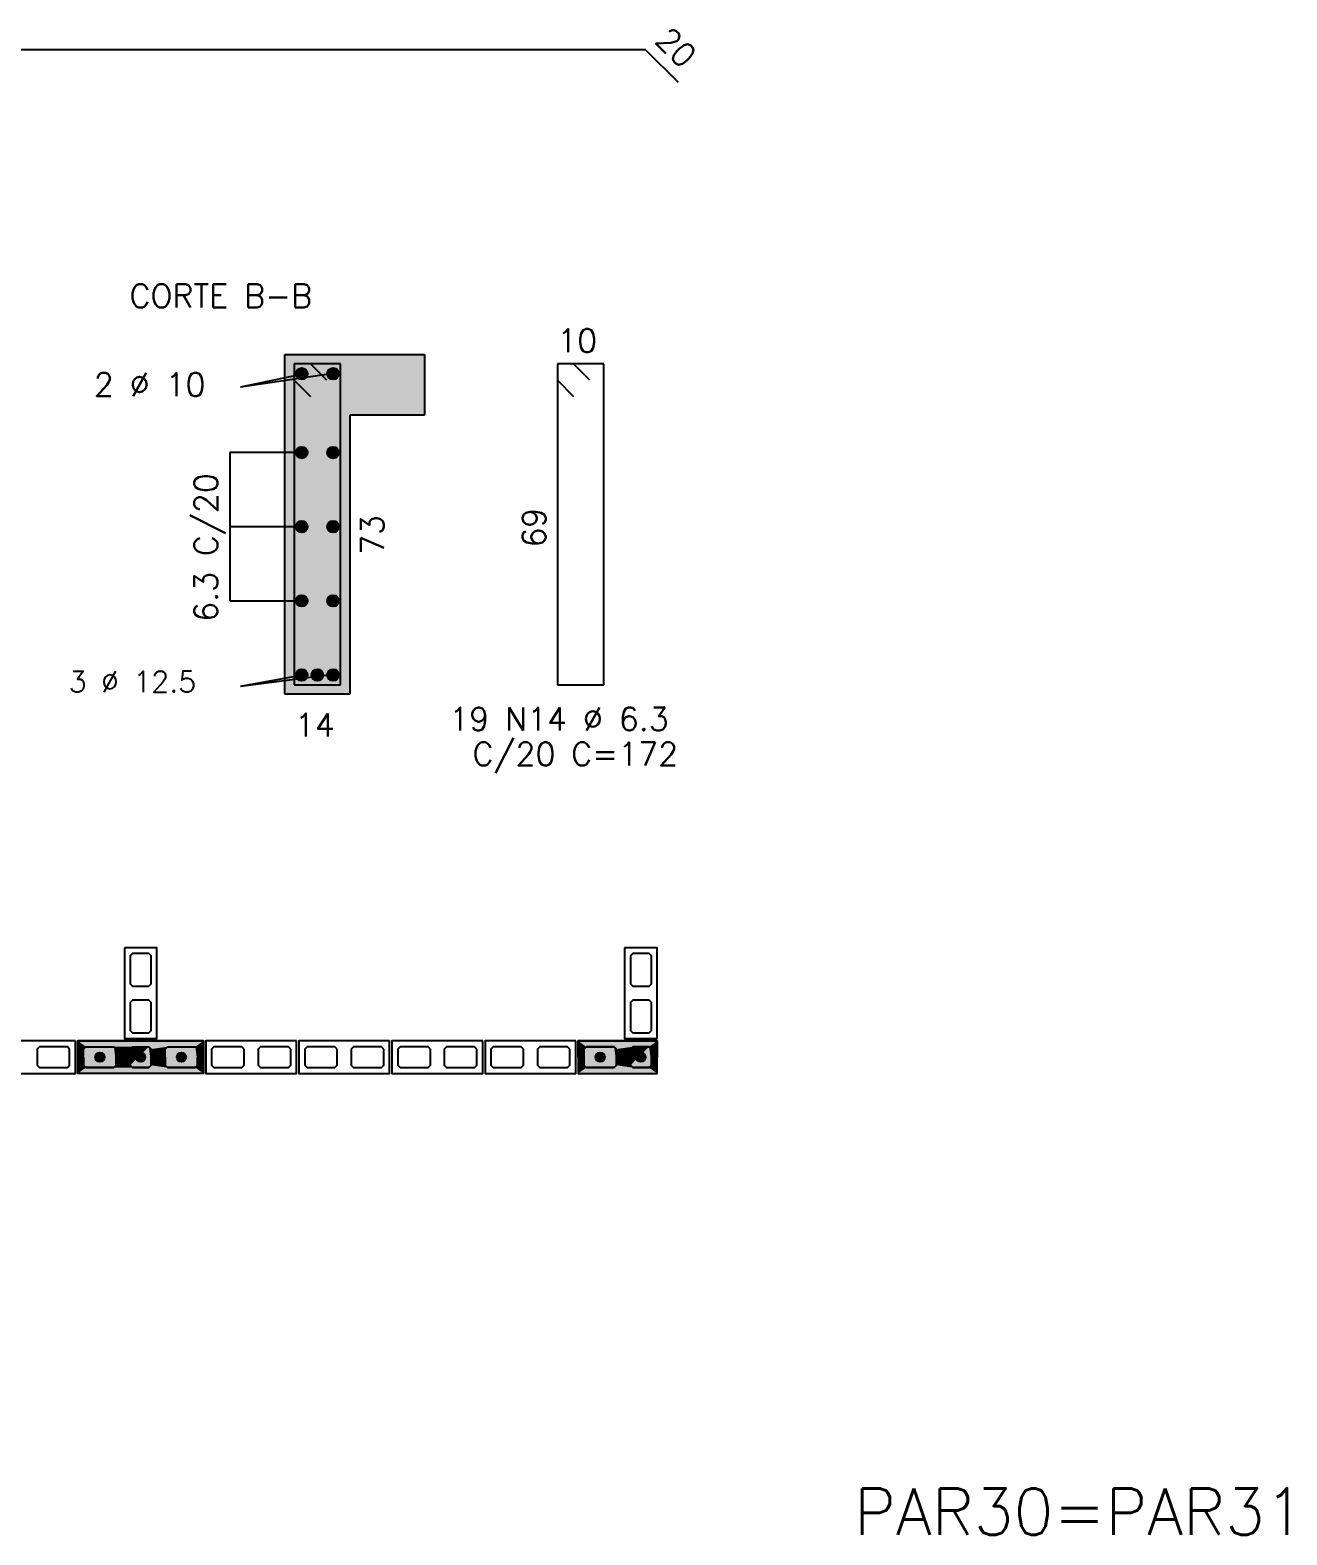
# Model space of a CAD drawing. Extents: x -1 to 122, y -1 to 61.
# Drawn here: x 59.1 to 69.91, y 33.93 to 46.87 of the extents above; entities that cross this region are included whole.
import ezdxf

# ---------------------------------------------------------------- set-up
doc = ezdxf.new("R2010")
doc.units = 0
doc.header["$MEASUREMENT"] = 0
for name, color, linetype in [('PENA_01', 1, 'CONTINUOUS'), ('PENA_02', 2, 'CONTINUOUS'), ('PENA_03', 3, 'CONTINUOUS'), ('PENA_04', 4, 'CONTINUOUS'), ('PENA_05', 5, 'CONTINUOUS'), ('PENA_06', 6, 'CONTINUOUS'), ('PENA_10', 253, 'CONTINUOUS'), ('PENA_11', 252, 'CONTINUOUS'), ('PENA_19', 240, 'CONTINUOUS'), ('PENA_21', 100, 'CONTINUOUS')]:
    doc.layers.add(name, color=color, linetype=linetype)
doc.styles.get("Standard").update_dxf_attribs({"font": 'ROMANS.SHX'})

msp = doc.modelspace()

# ---------------------------------------------------------------- linework, layer by layer
at = {"layer": 'PENA_01', "linetype": 'Continuous'}
for p, q in [((61.458093, 43.911895), (60.912663, 43.796833)), ((61.688093, 43.911895), (60.912663, 43.796833)), ((61.438093, 43.235395), (60.821972, 43.235395)), ((60.821972, 43.235395), (60.821972, 41.960395)), ((61.438093, 42.597895), (60.821972, 42.597895)), ((60.821972, 41.960395), (61.438093, 41.960395)), ((61.458093, 41.322895), (60.912663, 41.222617)), ((61.688093, 41.322895), (60.912663, 41.222617))]:
    msp.add_line(p, q, dxfattribs=at)
for points in [[(59.983975, 38.927004), (59.963975, 38.907004), (59.963975, 38.667004), (59.983975, 38.647004), (60.123975, 38.647004), (60.143975, 38.667004), (60.143975, 38.907004), (60.123975, 38.927004), (59.983975, 38.927004)], [(64.283975, 38.927004), (64.263975, 38.907004), (64.263975, 38.667004), (64.283975, 38.647004), (64.423975, 38.647004), (64.443975, 38.667004), (64.443975, 38.907004), (64.423975, 38.927004), (64.283975, 38.927004)], [(59.983975, 38.527004), (59.963975, 38.507004), (59.963975, 38.267004), (59.983975, 38.247004), (60.123975, 38.247004), (60.143975, 38.267004), (60.143975, 38.507004), (60.123975, 38.527004), (59.983975, 38.527004)], [(64.283975, 38.527004), (64.263975, 38.507004), (64.263975, 38.267004), (64.283975, 38.247004), (64.423975, 38.247004), (64.443975, 38.267004), (64.443975, 38.507004), (64.423975, 38.527004), (64.283975, 38.527004)], [(59.443975, 38.107004), (59.423975, 38.127004), (59.183975, 38.127004), (59.163975, 38.107004), (59.163975, 37.967004), (59.183975, 37.947004), (59.423975, 37.947004), (59.443975, 37.967004), (59.443975, 38.107004)], [(59.563975, 38.107004), (59.583975, 38.127004), (59.823975, 38.127004), (59.843975, 38.107004), (59.843975, 37.967004), (59.823975, 37.947004), (59.583975, 37.947004), (59.563975, 37.967004), (59.563975, 38.107004)], [(59.963975, 38.107004), (59.983975, 38.127004), (60.123975, 38.127004), (60.143975, 38.107004), (60.143975, 37.967004), (60.123975, 37.947004), (59.983975, 37.947004), (59.963975, 37.967004), (59.963975, 38.107004)], [(60.263975, 38.107004), (60.283975, 38.127004), (60.523975, 38.127004), (60.543975, 38.107004), (60.543975, 37.967004), (60.523975, 37.947004), (60.283975, 37.947004), (60.263975, 37.967004), (60.263975, 38.107004)], [(60.943975, 38.107004), (60.923975, 38.127004), (60.683975, 38.127004), (60.663975, 38.107004), (60.663975, 37.967004), (60.683975, 37.947004), (60.923975, 37.947004), (60.943975, 37.967004), (60.943975, 38.107004)], [(61.343975, 38.107004), (61.323975, 38.127004), (61.083975, 38.127004), (61.063975, 38.107004), (61.063975, 37.967004), (61.083975, 37.947004), (61.323975, 37.947004), (61.343975, 37.967004), (61.343975, 38.107004)], [(61.743975, 38.107004), (61.723975, 38.127004), (61.483975, 38.127004), (61.463975, 38.107004), (61.463975, 37.967004), (61.483975, 37.947004), (61.723975, 37.947004), (61.743975, 37.967004), (61.743975, 38.107004)], [(62.143975, 38.107004), (62.123975, 38.127004), (61.883975, 38.127004), (61.863975, 38.107004), (61.863975, 37.967004), (61.883975, 37.947004), (62.123975, 37.947004), (62.143975, 37.967004), (62.143975, 38.107004)], [(62.543975, 38.107004), (62.523975, 38.127004), (62.283975, 38.127004), (62.263975, 38.107004), (62.263975, 37.967004), (62.283975, 37.947004), (62.523975, 37.947004), (62.543975, 37.967004), (62.543975, 38.107004)], [(62.943975, 38.107004), (62.923975, 38.127004), (62.683975, 38.127004), (62.663975, 38.107004), (62.663975, 37.967004), (62.683975, 37.947004), (62.923975, 37.947004), (62.943975, 37.967004), (62.943975, 38.107004)], [(63.343975, 38.107004), (63.323975, 38.127004), (63.083975, 38.127004), (63.063975, 38.107004), (63.063975, 37.967004), (63.083975, 37.947004), (63.323975, 37.947004), (63.343975, 37.967004), (63.343975, 38.107004)], [(63.743975, 38.107004), (63.723975, 38.127004), (63.483975, 38.127004), (63.463975, 38.107004), (63.463975, 37.967004), (63.483975, 37.947004), (63.723975, 37.947004), (63.743975, 37.967004), (63.743975, 38.107004)], [(64.123975, 38.127004), (63.883975, 38.127004), (63.863975, 38.107004), (63.863975, 37.967004), (63.883975, 37.947004), (64.123975, 37.947004), (64.143975, 37.967004), (64.143975, 38.107004), (64.123975, 38.127004)], [(64.423975, 38.127004), (64.283975, 38.127004), (64.263975, 38.107004), (64.263975, 37.967004), (64.283975, 37.947004), (64.423975, 37.947004), (64.443975, 37.967004), (64.443975, 38.107004), (64.423975, 38.127004)]]:
    msp.add_lwpolyline(points, dxfattribs=at)
at = {"layer": 'PENA_02', "linetype": 'Continuous'}
for p, q in [((59.513975, 38.177004), (60.593975, 38.177004)), ((59.513975, 37.897004), (59.513975, 38.177004)), ((60.593975, 38.177004), (60.593975, 37.897004)), ((60.593975, 37.897004), (59.513975, 37.897004))]:
    msp.add_line(p, q, dxfattribs=at)
for points in [[(59.913975, 38.977004), (59.913975, 38.197004), (60.193975, 38.197004), (60.193975, 38.977004), (59.913975, 38.977004)], [(64.213975, 38.977004), (64.213975, 38.197004), (64.493975, 38.197004), (64.493975, 38.977004), (64.213975, 38.977004)], [(59.493975, 38.177004), (58.713975, 38.177004), (58.713975, 37.897004), (59.493975, 37.897004), (59.493975, 38.177004)], [(61.393975, 38.177004), (60.613975, 38.177004), (60.613975, 37.897004), (61.393975, 37.897004), (61.393975, 38.177004)], [(62.193975, 38.177004), (61.413975, 38.177004), (61.413975, 37.897004), (62.193975, 37.897004), (62.193975, 38.177004)], [(62.993975, 38.177004), (62.213975, 38.177004), (62.213975, 37.897004), (62.993975, 37.897004), (62.993975, 38.177004)], [(63.793975, 38.177004), (63.013975, 38.177004), (63.013975, 37.897004), (63.793975, 37.897004), (63.793975, 38.177004)], [(64.493975, 38.177004), (63.813975, 38.177004), (63.813975, 37.897004), (64.493975, 37.897004), (64.493975, 38.177004)]]:
    msp.add_lwpolyline(points, dxfattribs=at)
at = {"layer": 'PENA_03', "linetype": 'Continuous'}
for p, q in [((61.293093, 41.157895), (61.293093, 44.077895)), ((61.293093, 44.077895), (62.493093, 44.077895)), ((62.493093, 44.077895), (62.493093, 43.557895)), ((62.493093, 43.557895), (61.853093, 43.557895)), ((61.853093, 43.557895), (61.853093, 41.157895)), ((61.853093, 41.157895), (61.293093, 41.157895))]:
    msp.add_line(p, q, dxfattribs=at)
for points in [[(59.843975, 37.967004), (59.823975, 37.947004), (59.583975, 37.947004), (59.563975, 37.967004), (59.563975, 38.107004), (59.583975, 38.127004), (59.823975, 38.127004), (59.843975, 38.107004), (59.843975, 37.967004)], [(60.123975, 38.127004), (60.143975, 38.107004), (60.143975, 37.967004), (60.123975, 37.947004), (59.983975, 37.947004), (59.963975, 37.967004), (59.963975, 38.107004), (59.983975, 38.127004), (60.123975, 38.127004)], [(60.543975, 37.967004), (60.523975, 37.947004), (60.283975, 37.947004), (60.263975, 37.967004), (60.263975, 38.107004), (60.283975, 38.127004), (60.523975, 38.127004), (60.543975, 38.107004), (60.543975, 37.967004)], [(64.143975, 37.967004), (64.123975, 37.947004), (63.883975, 37.947004), (63.863975, 37.967004), (63.863975, 38.107004), (63.883975, 38.127004), (64.123975, 38.127004), (64.143975, 38.107004), (64.143975, 37.967004)], [(64.423975, 38.127004), (64.443975, 38.107004), (64.443975, 37.967004), (64.423975, 37.947004), (64.283975, 37.947004), (64.263975, 37.967004), (64.263975, 38.107004), (64.283975, 38.127004), (64.423975, 38.127004)]]:
    msp.add_lwpolyline(points, dxfattribs=at)
for centre, radius in [((61.438093, 43.912895), 0.05), ((61.708093, 43.912895), 0.05), ((61.438093, 43.235395), 0.05), ((61.708093, 43.235395), 0.05), ((61.438093, 42.597895), 0.05), ((61.708093, 42.597895), 0.05), ((61.438093, 41.960395), 0.05), ((61.708093, 41.960395), 0.05), ((61.438093, 41.322895), 0.05), ((61.573093, 41.322895), 0.05), ((61.708093, 41.322895), 0.05), ((59.703975, 38.037004), 0.04), ((60.053975, 38.037004), 0.04), ((60.403975, 38.037004), 0.04), ((64.003975, 38.037004), 0.04), ((64.353975, 38.037004), 0.04)]:
    msp.add_circle(centre, radius, dxfattribs=at)
for points in [[(61.488093, 43.912895), (61.413093, 43.956197), (61.391108, 43.929996)], [(61.488093, 43.912895), (61.391108, 43.929996), (61.391108, 43.895794)], [(61.488093, 43.912895), (61.391108, 43.895794), (61.413093, 43.869594)], [(61.488093, 43.912895), (61.446775, 43.962136), (61.413093, 43.956197)], [(61.488093, 43.912895), (61.413093, 43.869594), (61.446775, 43.863655)], [(61.488093, 43.912895), (61.476395, 43.945035), (61.446775, 43.962136)], [(61.488093, 43.912895), (61.446775, 43.863655), (61.476395, 43.880756)], [(61.488093, 43.912895), (61.476395, 43.880756), (61.488093, 43.912895)], [(61.758093, 43.912895), (61.683093, 43.956197), (61.661108, 43.929996)], [(61.758093, 43.912895), (61.661108, 43.929996), (61.661108, 43.895794)], [(61.758093, 43.912895), (61.661108, 43.895794), (61.683093, 43.869594)], [(61.758093, 43.912895), (61.716775, 43.962136), (61.683093, 43.956197)], [(61.758093, 43.912895), (61.683093, 43.869594), (61.716775, 43.863655)], [(61.758093, 43.912895), (61.746395, 43.945035), (61.716775, 43.962136)], [(61.758093, 43.912895), (61.716775, 43.863655), (61.746395, 43.880756)], [(61.758093, 43.912895), (61.746395, 43.880756), (61.758093, 43.912895)], [(61.488093, 43.235395), (61.413093, 43.278697), (61.391108, 43.252496)], [(61.488093, 43.235395), (61.391108, 43.252496), (61.391108, 43.218294)], [(61.488093, 43.235395), (61.391108, 43.218294), (61.413093, 43.192094)], [(61.488093, 43.235395), (61.446775, 43.284636), (61.413093, 43.278697)], [(61.488093, 43.235395), (61.413093, 43.192094), (61.446775, 43.186155)], [(61.488093, 43.235395), (61.476395, 43.267535), (61.446775, 43.284636)], [(61.488093, 43.235395), (61.446775, 43.186155), (61.476395, 43.203256)], [(61.488093, 43.235395), (61.476395, 43.203256), (61.488093, 43.235395)], [(61.758093, 43.235395), (61.683093, 43.278697), (61.661108, 43.252496)], [(61.758093, 43.235395), (61.661108, 43.252496), (61.661108, 43.218294)], [(61.758093, 43.235395), (61.661108, 43.218294), (61.683093, 43.192094)], [(61.758093, 43.235395), (61.716775, 43.284636), (61.683093, 43.278697)], [(61.758093, 43.235395), (61.683093, 43.192094), (61.716775, 43.186155)], [(61.758093, 43.235395), (61.746395, 43.267535), (61.716775, 43.284636)], [(61.758093, 43.235395), (61.716775, 43.186155), (61.746395, 43.203256)], [(61.758093, 43.235395), (61.746395, 43.203256), (61.758093, 43.235395)], [(61.488093, 42.597895), (61.413093, 42.641197), (61.391108, 42.614996)], [(61.488093, 42.597895), (61.391108, 42.614996), (61.391108, 42.580794)], [(61.488093, 42.597895), (61.391108, 42.580794), (61.413093, 42.554594)], [(61.488093, 42.597895), (61.446775, 42.647136), (61.413093, 42.641197)], [(61.488093, 42.597895), (61.413093, 42.554594), (61.446775, 42.548655)], [(61.488093, 42.597895), (61.476395, 42.630035), (61.446775, 42.647136)], [(61.488093, 42.597895), (61.446775, 42.548655), (61.476395, 42.565756)], [(61.488093, 42.597895), (61.476395, 42.565756), (61.488093, 42.597895)], [(61.758093, 42.597895), (61.683093, 42.641197), (61.661108, 42.614996)], [(61.758093, 42.597895), (61.661108, 42.614996), (61.661108, 42.580794)], [(61.758093, 42.597895), (61.661108, 42.580794), (61.683093, 42.554594)], [(61.758093, 42.597895), (61.716775, 42.647136), (61.683093, 42.641197)], [(61.758093, 42.597895), (61.683093, 42.554594), (61.716775, 42.548655)], [(61.758093, 42.597895), (61.746395, 42.630035), (61.716775, 42.647136)], [(61.758093, 42.597895), (61.716775, 42.548655), (61.746395, 42.565756)], [(61.758093, 42.597895), (61.746395, 42.565756), (61.758093, 42.597895)], [(61.488093, 41.960395), (61.413093, 42.003697), (61.391108, 41.977496)], [(61.488093, 41.960395), (61.391108, 41.977496), (61.391108, 41.943294)], [(61.488093, 41.960395), (61.391108, 41.943294), (61.413093, 41.917094)], [(61.488093, 41.960395), (61.446775, 42.009636), (61.413093, 42.003697)], [(61.488093, 41.960395), (61.413093, 41.917094), (61.446775, 41.911155)], [(61.488093, 41.960395), (61.476395, 41.992535), (61.446775, 42.009636)], [(61.488093, 41.960395), (61.446775, 41.911155), (61.476395, 41.928256)], [(61.488093, 41.960395), (61.476395, 41.928256), (61.488093, 41.960395)], [(61.758093, 41.960395), (61.683093, 42.003697), (61.661108, 41.977496)], [(61.758093, 41.960395), (61.661108, 41.977496), (61.661108, 41.943294)], [(61.758093, 41.960395), (61.661108, 41.943294), (61.683093, 41.917094)], [(61.758093, 41.960395), (61.716775, 42.009636), (61.683093, 42.003697)], [(61.758093, 41.960395), (61.683093, 41.917094), (61.716775, 41.911155)], [(61.758093, 41.960395), (61.746395, 41.992535), (61.716775, 42.009636)], [(61.758093, 41.960395), (61.716775, 41.911155), (61.746395, 41.928256)], [(61.758093, 41.960395), (61.746395, 41.928256), (61.758093, 41.960395)], [(61.488093, 41.322895), (61.413093, 41.366197), (61.391108, 41.339996)], [(61.488093, 41.322895), (61.391108, 41.339996), (61.391108, 41.305794)], [(61.488093, 41.322895), (61.391108, 41.305794), (61.413093, 41.279594)], [(61.488093, 41.322895), (61.446775, 41.372136), (61.413093, 41.366197)], [(61.488093, 41.322895), (61.413093, 41.279594), (61.446775, 41.273655)], [(61.488093, 41.322895), (61.476395, 41.355035), (61.446775, 41.372136)], [(61.488093, 41.322895), (61.446775, 41.273655), (61.476395, 41.290756)], [(61.488093, 41.322895), (61.476395, 41.290756), (61.488093, 41.322895)], [(61.623093, 41.322895), (61.548093, 41.366197), (61.526108, 41.339996)], [(61.623093, 41.322895), (61.526108, 41.339996), (61.526108, 41.305794)], [(61.623093, 41.322895), (61.526108, 41.305794), (61.548093, 41.279594)], [(61.623093, 41.322895), (61.581775, 41.372136), (61.548093, 41.366197)], [(61.623093, 41.322895), (61.548093, 41.279594), (61.581775, 41.273655)], [(61.623093, 41.322895), (61.611395, 41.355035), (61.581775, 41.372136)], [(61.623093, 41.322895), (61.581775, 41.273655), (61.611395, 41.290756)], [(61.623093, 41.322895), (61.611395, 41.290756), (61.623093, 41.322895)], [(61.758093, 41.322895), (61.683093, 41.366197), (61.661108, 41.339996)], [(61.758093, 41.322895), (61.661108, 41.339996), (61.661108, 41.305794)], [(61.758093, 41.322895), (61.661108, 41.305794), (61.683093, 41.279594)], [(61.758093, 41.322895), (61.716775, 41.372136), (61.683093, 41.366197)], [(61.758093, 41.322895), (61.683093, 41.279594), (61.716775, 41.273655)], [(61.758093, 41.322895), (61.746395, 41.355035), (61.716775, 41.372136)], [(61.758093, 41.322895), (61.716775, 41.273655), (61.746395, 41.290756)], [(61.758093, 41.322895), (61.746395, 41.290756), (61.758093, 41.322895)], [(59.743975, 38.037004), (59.683975, 38.071645), (59.666387, 38.050685)], [(59.743975, 38.037004), (59.666387, 38.050685), (59.666387, 38.023323)], [(59.743975, 38.037004), (59.666387, 38.023323), (59.683975, 38.002363)], [(59.743975, 38.037004), (59.710921, 38.076396), (59.683975, 38.071645)], [(59.743975, 38.037004), (59.683975, 38.002363), (59.710921, 37.997612)], [(59.743975, 38.037004), (59.734617, 38.062715), (59.710921, 38.076396)], [(59.743975, 38.037004), (59.710921, 37.997612), (59.734617, 38.011292)], [(59.743975, 38.037004), (59.734617, 38.011292), (59.743975, 38.037004)], [(60.093975, 38.037004), (60.033975, 38.071645), (60.016387, 38.050685)], [(60.093975, 38.037004), (60.016387, 38.050685), (60.016387, 38.023323)], [(60.093975, 38.037004), (60.016387, 38.023323), (60.033975, 38.002363)], [(60.093975, 38.037004), (60.060921, 38.076396), (60.033975, 38.071645)], [(60.093975, 38.037004), (60.033975, 38.002363), (60.060921, 37.997612)], [(60.093975, 38.037004), (60.084617, 38.062715), (60.060921, 38.076396)], [(60.093975, 38.037004), (60.060921, 37.997612), (60.084617, 38.011292)], [(60.093975, 38.037004), (60.084617, 38.011292), (60.093975, 38.037004)], [(60.443975, 38.037004), (60.383975, 38.071645), (60.366387, 38.050685)], [(60.443975, 38.037004), (60.366387, 38.050685), (60.366387, 38.023323)], [(60.443975, 38.037004), (60.366387, 38.023323), (60.383975, 38.002363)], [(60.443975, 38.037004), (60.410921, 38.076396), (60.383975, 38.071645)], [(60.443975, 38.037004), (60.383975, 38.002363), (60.410921, 37.997612)], [(60.443975, 38.037004), (60.434617, 38.062715), (60.410921, 38.076396)], [(60.443975, 38.037004), (60.410921, 37.997612), (60.434617, 38.011292)], [(60.443975, 38.037004), (60.434617, 38.011292), (60.443975, 38.037004)], [(64.043975, 38.037004), (63.983975, 38.071645), (63.966387, 38.050685)], [(64.043975, 38.037004), (63.966387, 38.050685), (63.966387, 38.023323)], [(64.043975, 38.037004), (63.966387, 38.023323), (63.983975, 38.002363)], [(64.043975, 38.037004), (64.010921, 38.076396), (63.983975, 38.071645)], [(64.043975, 38.037004), (63.983975, 38.002363), (64.010921, 37.997612)], [(64.043975, 38.037004), (64.034617, 38.062715), (64.010921, 38.076396)], [(64.043975, 38.037004), (64.010921, 37.997612), (64.034617, 38.011292)], [(64.043975, 38.037004), (64.034617, 38.011292), (64.043975, 38.037004)], [(64.393975, 38.037004), (64.333975, 38.071645), (64.316387, 38.050685)], [(64.393975, 38.037004), (64.316387, 38.050685), (64.316387, 38.023323)], [(64.393975, 38.037004), (64.316387, 38.023323), (64.333975, 38.002363)], [(64.393975, 38.037004), (64.360921, 38.076396), (64.333975, 38.071645)], [(64.393975, 38.037004), (64.333975, 38.002363), (64.360921, 37.997612)], [(64.393975, 38.037004), (64.384617, 38.062715), (64.360921, 38.076396)], [(64.393975, 38.037004), (64.360921, 37.997612), (64.384617, 38.011292)], [(64.393975, 38.037004), (64.384617, 38.011292), (64.393975, 38.037004)]]:
    msp.add_solid(points, dxfattribs=at)
at = {"layer": 'PENA_04', "linetype": 'Continuous'}
for p, q in [((61.513093, 43.997895), (61.373093, 43.997895)), ((61.373093, 43.997895), (61.373093, 41.237895)), ((61.773093, 43.997895), (61.373093, 43.997895)), ((61.373093, 43.997895), (61.373093, 43.857895)), ((61.653093, 43.857895), (61.513093, 43.997895)), ((61.773093, 41.237895), (61.773093, 43.997895)), ((61.373093, 43.857895), (61.513093, 43.717895)), ((61.373093, 41.237895), (61.773093, 41.237895))]:
    msp.add_line(p, q, dxfattribs=at)
at = {"layer": 'PENA_05', "linetype": 'Continuous'}
for p, q in [((64.393975, 46.698018), (47.89812, 46.698022)), ((64.676818, 46.415175), (64.393975, 46.698018)), ((63.775444, 43.997895), (63.635444, 43.997895)), ((63.635444, 43.997895), (63.635444, 41.237895)), ((64.035444, 43.997895), (63.635444, 43.997895)), ((63.635444, 43.997895), (63.635444, 43.857895)), ((63.915444, 43.857895), (63.775444, 43.997895)), ((64.035444, 41.237895), (64.035444, 43.997895)), ((63.635444, 43.857895), (63.775444, 43.717895)), ((63.635444, 41.237895), (64.035444, 41.237895))]:
    msp.add_line(p, q, dxfattribs=at)
at = {"layer": 'PENA_10', "linetype": 'Continuous'}
for points in [[(61.293093, 44.077895), (62.493093, 44.077895), (62.493093, 43.557895)], [(61.293093, 44.077895), (62.493093, 43.557895), (61.853093, 43.557895)], [(61.293093, 44.077895), (61.853093, 43.557895), (61.853093, 41.157895)], [(61.293093, 44.077895), (61.853093, 41.157895), (61.293093, 41.157895)], [(61.293093, 44.077895), (61.293093, 41.157895), (61.293093, 44.077895)]]:
    msp.add_solid(points, dxfattribs=at)
at = {"layer": 'PENA_11', "linetype": 'Continuous'}
for points in [[(59.843975, 37.967004), (59.563975, 38.107004), (59.583975, 38.127004)], [(59.843975, 37.967004), (59.563975, 37.967004), (59.563975, 38.107004)], [(59.843975, 37.967004), (59.583975, 38.127004), (59.823975, 38.127004)], [(59.843975, 37.967004), (59.823975, 38.127004), (59.843975, 38.107004)], [(59.843975, 37.967004), (59.843975, 38.107004), (59.843975, 37.967004)], [(60.123975, 38.127004), (59.983975, 37.947004), (59.963975, 37.967004)], [(60.123975, 38.127004), (59.963975, 37.967004), (59.963975, 38.107004)], [(60.123975, 38.127004), (59.963975, 38.107004), (59.983975, 38.127004)], [(60.123975, 38.127004), (60.123975, 37.947004), (59.983975, 37.947004)], [(60.123975, 38.127004), (59.983975, 38.127004), (60.123975, 38.127004)], [(60.123975, 38.127004), (60.143975, 38.107004), (60.143975, 37.967004)], [(60.123975, 38.127004), (60.143975, 37.967004), (60.123975, 37.947004)], [(60.543975, 37.967004), (60.263975, 38.107004), (60.283975, 38.127004)], [(60.543975, 37.967004), (60.263975, 37.967004), (60.263975, 38.107004)], [(60.543975, 37.967004), (60.283975, 38.127004), (60.523975, 38.127004)], [(60.543975, 37.967004), (60.523975, 38.127004), (60.543975, 38.107004)], [(60.543975, 37.967004), (60.543975, 38.107004), (60.543975, 37.967004)], [(64.143975, 37.967004), (63.863975, 38.107004), (63.883975, 38.127004)], [(64.143975, 37.967004), (63.863975, 37.967004), (63.863975, 38.107004)], [(64.143975, 37.967004), (63.883975, 38.127004), (64.123975, 38.127004)], [(64.143975, 37.967004), (64.123975, 38.127004), (64.143975, 38.107004)], [(64.143975, 37.967004), (64.143975, 38.107004), (64.143975, 37.967004)], [(64.423975, 38.127004), (64.283975, 37.947004), (64.263975, 37.967004)], [(64.423975, 38.127004), (64.263975, 37.967004), (64.263975, 38.107004)], [(64.423975, 38.127004), (64.263975, 38.107004), (64.283975, 38.127004)], [(64.423975, 38.127004), (64.423975, 37.947004), (64.283975, 37.947004)], [(64.423975, 38.127004), (64.283975, 38.127004), (64.423975, 38.127004)], [(64.423975, 38.127004), (64.443975, 38.107004), (64.443975, 37.967004)], [(64.423975, 38.127004), (64.443975, 37.967004), (64.423975, 37.947004)], [(59.843975, 37.967004), (59.583975, 37.947004), (59.563975, 37.967004)], [(59.843975, 37.967004), (59.823975, 37.947004), (59.583975, 37.947004)], [(60.543975, 37.967004), (60.283975, 37.947004), (60.263975, 37.967004)], [(60.543975, 37.967004), (60.523975, 37.947004), (60.283975, 37.947004)], [(64.143975, 37.967004), (63.883975, 37.947004), (63.863975, 37.967004)], [(64.143975, 37.967004), (64.123975, 37.947004), (63.883975, 37.947004)]]:
    msp.add_solid(points, dxfattribs=at)
at = {"layer": 'PENA_19', "linetype": 'Continuous'}
for points in [[(59.513975, 38.037004), (59.563975, 38.037004), (59.563975, 38.107004), (59.583975, 38.127004), (59.823975, 38.127004), (59.843975, 38.107004), (59.843975, 38.037004), (59.963975, 38.037004), (59.963975, 38.107004), (59.983975, 38.127004), (60.123975, 38.127004), (60.143975, 38.107004), (60.143975, 38.037004), (60.263975, 38.037004), (60.263975, 38.107004), (60.283975, 38.127004), (60.523975, 38.127004), (60.543975, 38.107004), (60.543975, 38.037004), (60.593975, 38.037004), (60.593975, 38.177004), (59.513975, 38.177004), (59.513975, 38.037004)], [(59.513975, 38.037004), (59.563975, 38.037004), (59.563975, 37.967004), (59.583975, 37.947004), (59.823975, 37.947004), (59.843975, 37.967004), (59.843975, 38.037004), (59.963975, 38.037004), (59.963975, 37.967004), (59.983975, 37.947004), (60.123975, 37.947004), (60.143975, 37.967004), (60.143975, 38.037004), (60.263975, 38.037004), (60.263975, 37.967004), (60.283975, 37.947004), (60.523975, 37.947004), (60.543975, 37.967004), (60.543975, 38.037004), (60.593975, 38.037004), (60.593975, 37.897004), (59.513975, 37.897004), (59.513975, 38.037004)]]:
    msp.add_lwpolyline(points, dxfattribs=at)
for points in [[(60.593975, 38.177004), (59.513975, 38.177004), (59.583975, 38.127004)], [(59.513975, 38.177004), (59.513975, 38.037004), (59.563975, 38.037004)], [(59.513975, 38.177004), (59.563975, 38.037004), (59.563975, 38.107004)], [(59.513975, 38.177004), (59.563975, 38.107004), (59.583975, 38.127004)], [(60.593975, 38.177004), (59.583975, 38.127004), (59.823975, 38.127004)], [(60.593975, 38.177004), (59.823975, 38.127004), (59.983975, 38.127004)], [(60.593975, 38.177004), (59.983975, 38.127004), (60.123975, 38.127004)], [(60.593975, 38.177004), (60.123975, 38.127004), (60.143975, 38.107004)], [(60.593975, 38.177004), (60.143975, 38.107004), (60.283975, 38.127004)], [(60.593975, 38.177004), (60.283975, 38.127004), (60.523975, 38.127004)], [(60.593975, 38.177004), (60.523975, 38.127004), (60.543975, 38.107004)], [(60.593975, 38.177004), (60.543975, 38.107004), (60.593975, 38.037004)], [(59.513975, 37.897004), (59.513975, 38.037004), (59.563975, 38.037004)], [(59.513975, 37.897004), (59.563975, 38.037004), (59.563975, 37.967004)], [(59.843975, 38.107004), (59.983975, 38.127004), (59.823975, 38.127004)], [(59.843975, 38.107004), (59.963975, 38.107004), (59.983975, 38.127004)], [(59.843975, 38.107004), (59.843975, 38.037004), (59.963975, 38.037004)], [(59.843975, 38.107004), (59.963975, 38.037004), (59.963975, 38.107004)], [(59.843975, 37.967004), (59.843975, 38.037004), (59.963975, 38.037004)], [(59.843975, 37.967004), (59.963975, 38.037004), (59.963975, 37.967004)], [(60.143975, 38.107004), (60.263975, 38.107004), (60.283975, 38.127004)], [(60.143975, 38.107004), (60.143975, 38.037004), (60.263975, 38.037004)], [(60.143975, 38.107004), (60.263975, 38.037004), (60.263975, 38.107004)], [(60.143975, 37.967004), (60.143975, 38.037004), (60.263975, 38.037004)], [(60.143975, 37.967004), (60.263975, 38.037004), (60.263975, 37.967004)], [(60.593975, 38.037004), (60.543975, 38.107004), (60.543975, 38.037004)], [(60.593975, 37.897004), (60.543975, 37.967004), (60.593975, 38.037004)], [(60.593975, 38.037004), (60.543975, 37.967004), (60.543975, 38.037004)], [(59.513975, 37.897004), (59.563975, 37.967004), (59.583975, 37.947004)], [(60.593975, 37.897004), (59.513975, 37.897004), (59.583975, 37.947004)], [(60.593975, 37.897004), (59.583975, 37.947004), (59.823975, 37.947004)], [(59.843975, 37.967004), (59.983975, 37.947004), (59.823975, 37.947004)], [(60.593975, 37.897004), (59.823975, 37.947004), (59.983975, 37.947004)], [(59.843975, 37.967004), (59.963975, 37.967004), (59.983975, 37.947004)], [(60.593975, 37.897004), (59.983975, 37.947004), (60.123975, 37.947004)], [(60.593975, 37.897004), (60.123975, 37.947004), (60.143975, 37.967004)], [(60.593975, 37.897004), (60.143975, 37.967004), (60.283975, 37.947004)], [(60.143975, 37.967004), (60.263975, 37.967004), (60.283975, 37.947004)], [(60.593975, 37.897004), (60.283975, 37.947004), (60.523975, 37.947004)], [(60.593975, 37.897004), (60.523975, 37.947004), (60.543975, 37.967004)]]:
    msp.add_solid(points, dxfattribs=at)
at = {"layer": 'PENA_21', "linetype": 'Continuous'}
for points in [[(64.493975, 38.037004), (64.443975, 38.037004), (64.443975, 38.107004), (64.423975, 38.127004), (64.283975, 38.127004), (64.263975, 38.107004), (64.263975, 38.037004), (64.143975, 38.037004), (64.143975, 38.107004), (64.123975, 38.127004), (63.883975, 38.127004), (63.863975, 38.107004), (63.863975, 38.037004), (63.813975, 38.037004), (63.813975, 38.177004), (64.493975, 38.177004), (64.493975, 38.037004)], [(64.493975, 38.037004), (64.443975, 38.037004), (64.443975, 37.967004), (64.423975, 37.947004), (64.283975, 37.947004), (64.263975, 37.967004), (64.263975, 38.037004), (64.143975, 38.037004), (64.143975, 37.967004), (64.123975, 37.947004), (63.883975, 37.947004), (63.863975, 37.967004), (63.863975, 38.037004), (63.813975, 38.037004), (63.813975, 37.897004), (64.493975, 37.897004), (64.493975, 38.037004)]]:
    msp.add_lwpolyline(points, dxfattribs=at)
for points in [[(64.493975, 38.177004), (63.883975, 38.127004), (63.813975, 38.177004)], [(63.883975, 38.127004), (63.863975, 38.107004), (63.813975, 38.177004)], [(63.813975, 38.177004), (63.863975, 38.107004), (63.813975, 38.037004)], [(64.123975, 38.127004), (63.883975, 38.127004), (64.493975, 38.177004)], [(64.143975, 38.107004), (64.123975, 38.127004), (64.493975, 38.177004)], [(64.493975, 38.177004), (64.283975, 38.127004), (64.143975, 38.107004)], [(64.493975, 38.177004), (64.423975, 38.127004), (64.283975, 38.127004)], [(64.493975, 38.177004), (64.443975, 38.107004), (64.423975, 38.127004)], [(64.493975, 38.177004), (64.493975, 38.037004), (64.443975, 38.037004)], [(64.493975, 38.177004), (64.443975, 38.037004), (64.443975, 38.107004)], [(63.863975, 38.107004), (63.863975, 38.037004), (63.813975, 38.037004)], [(63.813975, 37.897004), (63.863975, 37.967004), (63.813975, 38.037004)], [(63.863975, 37.967004), (63.863975, 38.037004), (63.813975, 38.037004)], [(64.143975, 38.037004), (64.143975, 38.107004), (64.283975, 38.127004)], [(64.143975, 38.037004), (64.283975, 38.127004), (64.263975, 38.107004)], [(64.143975, 38.037004), (64.263975, 38.107004), (64.263975, 38.037004)], [(64.143975, 38.037004), (64.143975, 37.967004), (64.283975, 37.947004)], [(64.143975, 38.037004), (64.283975, 37.947004), (64.263975, 37.967004)], [(64.143975, 38.037004), (64.263975, 37.967004), (64.263975, 38.037004)], [(64.493975, 37.897004), (64.493975, 38.037004), (64.443975, 38.037004)], [(64.493975, 37.897004), (64.443975, 38.037004), (64.443975, 37.967004)], [(63.883975, 37.947004), (63.863975, 37.967004), (63.813975, 37.897004)], [(64.493975, 37.897004), (63.883975, 37.947004), (63.813975, 37.897004)], [(64.123975, 37.947004), (63.883975, 37.947004), (64.493975, 37.897004)], [(64.143975, 37.967004), (64.123975, 37.947004), (64.493975, 37.897004)], [(64.493975, 37.897004), (64.283975, 37.947004), (64.143975, 37.967004)], [(64.493975, 37.897004), (64.423975, 37.947004), (64.283975, 37.947004)], [(64.493975, 37.897004), (64.443975, 37.967004), (64.423975, 37.947004)]]:
    msp.add_solid(points, dxfattribs=at)

# ---------------------------------------------------------------- texts
at = {"layer": 'PENA_03', "linetype": 'Continuous'}
for s, rotation, p in [('20', 315, (64.464686, 46.768729)), ('6.3 C/20', 90, (60.715435, 41.779615)), ('69', 90, (63.535444, 42.417895)), ('73', 90, (62.145222, 42.355122))]:
    msp.add_text(s, height=0.2, rotation=rotation, dxfattribs=at).set_placement(p)
for s, height, p in [('CORTE B-B', 0.2, (59.958611, 44.482288)), ('10', 0.2, (63.635444, 44.097895)), ('2 %%c 10', 0.2, (59.65118, 43.720188)), ('3 %%c 12.5', 0.18, (59.435511, 41.174231)), ('19 N14 %%c 6.3', 0.2, (62.706642, 40.844551)), ('14', 0.2, (61.3806, 40.792553)), ('C/20 C=172', 0.2, (62.906642, 40.544551))]:
    msp.add_text(s, height=height, dxfattribs=at).set_placement(p)
at = {"layer": 'PENA_06', "linetype": 'Continuous'}
msp.add_text('PAR30=PAR31', height=0.4, dxfattribs=at).set_placement((66.185669, 33.92993))

doc.saveas('drawing.dxf')
